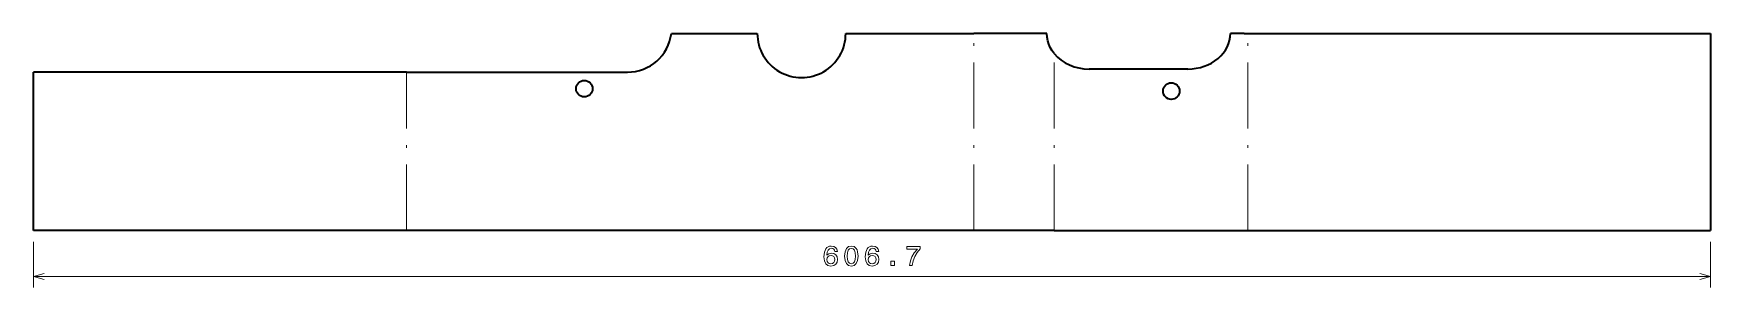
# Model space of a CAD drawing. Extents: x 27 to 330, y 217 to 263.
import ezdxf

# ---------------------------------------------------------------- set-up
doc = ezdxf.new("R2010")
doc.units = 0
doc.linetypes.add('DASHDOT', pattern=[18.5, 12, -3, 0.5, -3])

msp = doc.modelspace()

# ---------------------------------------------------------------- linework, layer by layer
at = {"color": 7, "lineweight": 35, "ltscale": 0.388643}
msp.add_line((142.447464, 263.282776), (157.993164, 263.282776), dxfattribs=at)
at = {"color": 7, "lineweight": 35}
for p, q in [((173.993164, 263.282776), (197.138092, 263.282776)), ((246.758698, 263.282776), (330.418518, 263.282776)), ((330.418518, 263.282776), (330.418518, 227.532776)), ((27.069122, 227.532776), (27.069122, 256.270264)), ((94.554321, 256.270264), (53.579712, 256.270264)), ((94.554321, 256.270264), (134.508652, 256.270264)), ((94.554321, 227.532776), (27.069122, 227.532776)), ((197.138092, 227.532776), (94.554321, 227.532776)), ((211.70401, 227.532776), (246.077301, 227.532776)), ((246.758698, 227.532776), (330.418518, 227.532776))]:
    msp.add_line(p, q, dxfattribs=at)
at = {"color": 7, "lineweight": 35, "ltscale": 0.331437}
msp.add_line((210.395584, 263.282776), (197.138092, 263.282776), dxfattribs=at)
at = {"color": 7, "linetype": 'DASHDOT', "lineweight": 13}
for p, q in [((197.138092, 227.532776), (197.138092, 263.282776)), ((246.758698, 227.532776), (246.758698, 263.282776)), ((211.70401, 227.532776), (211.70401, 259.626038)), ((94.554321, 227.532776), (94.554321, 256.270264))]:
    msp.add_line(p, q, dxfattribs=at)
at = {"color": 7, "lineweight": 35, "ltscale": 0.062261}
msp.add_line((246.077301, 263.282776), (243.586853, 263.282776), dxfattribs=at)
at = {"color": 7, "lineweight": 35, "ltscale": 0.017035}
for p, q in [((246.077301, 263.282776), (246.758698, 263.282776)), ((246.077301, 227.532776), (246.758698, 227.532776))]:
    msp.add_line(p, q, dxfattribs=at)
at = {"color": 7, "lineweight": 35, "ltscale": 0.316031}
msp.add_line((39.710358, 256.270264), (27.069122, 256.270264), dxfattribs=at)
at = {"color": 7, "lineweight": 35, "ltscale": 0.446919}
msp.add_line((235.905792, 256.837769), (218.029037, 256.837769), dxfattribs=at)
at = {"color": 7, "lineweight": 35, "ltscale": 0.364148}
msp.add_line((211.70401, 227.532776), (197.138092, 227.532776), dxfattribs=at)
at = {"color": 7, "lineweight": 13, "ltscale": 0.207755}
for p, q in [((27.069122, 225.532776), (27.069122, 217.22258)), ((330.418518, 225.532776), (330.418518, 217.22258))]:
    msp.add_line(p, q, dxfattribs=at)
at = {"color": 7, "lineweight": 13}
msp.add_line((330.418518, 219.22258), (27.069122, 219.22258), dxfattribs=at)
at = {"color": 7, "lineweight": 35}
for points in [[(211.70401, 259.626038), (211.318481, 260.161377), (210.993866, 260.735565), (210.735535, 261.342346), (210.547775, 261.974548), (210.433792, 262.624207), (210.395584, 263.282776)], [(53.579712, 256.270264), (50.112244, 256.292633), (43.177612, 256.292633), (39.710358, 256.270264)]]:
    msp.add_lwpolyline(points, dxfattribs=at)
at = {"color": 7, "lineweight": 13}
for points in [[(172.482162, 223.779495), (172.386337, 224.188004), (172.164429, 224.490601), (171.821487, 224.682236), (171.377686, 224.747803), (171.080139, 224.712494), (170.822937, 224.616684), (170.595993, 224.460342), (170.404343, 224.238434), (170.253052, 223.96106), (170.14209, 223.623154), (170.071487, 223.224747), (170.051315, 222.775894), (170.132004, 222.059753), (170.379135, 221.540314), (170.777542, 221.227631), (171.32222, 221.121719), (171.811401, 221.212494), (172.184601, 221.449524), (172.426682, 221.822723), (172.512421, 222.296799), (172.426682, 222.775894), (172.194687, 223.144058), (171.836624, 223.376038), (171.392822, 223.456741), (170.913712, 223.355865), (170.555649, 223.068405), (170.631287, 223.623154), (170.792679, 224.021576), (171.039795, 224.258606), (171.382736, 224.339294), (171.634888, 224.29895), (171.826538, 224.193039), (171.952621, 224.016525), (172.018173, 223.779495)], [(173.792389, 222.932236), (173.868027, 222.140457), (174.105072, 221.575607), (174.483307, 221.232666), (175.007797, 221.121719), (175.527252, 221.232666), (175.905502, 221.575607), (176.137482, 222.140457), (176.218185, 222.932236), (176.137482, 223.718979), (176.041672, 224.031662), (175.905502, 224.288864), (175.527252, 224.631805), (175.007797, 224.747803), (174.483307, 224.631805), (174.105072, 224.283829), (173.868027, 223.718979)], [(179.954208, 223.779495), (179.858383, 224.188004), (179.636475, 224.490601), (179.293533, 224.682236), (178.849731, 224.747803), (178.552185, 224.712494), (178.294983, 224.616684), (178.068039, 224.460342), (177.876389, 224.238434), (177.725098, 223.96106), (177.614136, 223.623154), (177.543533, 223.224747), (177.523361, 222.775894), (177.60405, 222.059753), (177.851181, 221.540314), (178.249588, 221.227631), (178.794266, 221.121719), (179.283447, 221.212494), (179.656647, 221.449524), (179.898727, 221.822723), (179.984467, 222.296799), (179.898727, 222.775894), (179.666733, 223.144058), (179.30867, 223.376038), (178.864868, 223.456741), (178.385757, 223.355865), (178.027695, 223.068405), (178.103333, 223.623154), (178.264725, 224.021576), (178.511841, 224.258606), (178.854782, 224.339294), (179.106934, 224.29895), (179.298584, 224.193039), (179.424667, 224.016525), (179.490219, 223.779495)], [(185.514862, 221.22258), (186.024231, 221.22258), (186.190659, 222.054718), (186.48317, 222.831375), (186.896713, 223.552551), (187.43634, 224.228348), (187.43634, 224.646942), (185.035751, 224.646942), (185.035751, 224.188004), (186.952179, 224.188004), (186.39743, 223.507172), (185.978836, 222.796066), (185.68634, 222.039581)], [(172.023224, 222.291748), (171.967743, 221.97403), (171.826538, 221.731949), (171.599594, 221.570572), (171.317169, 221.520142), (171.019623, 221.570572), (170.792679, 221.726913), (170.646423, 221.968979), (170.601028, 222.286713), (170.651459, 222.59938), (170.792679, 222.836411), (171.024658, 222.987717), (171.337341, 223.043182), (171.60968, 222.987717), (171.826538, 222.841461), (171.967743, 222.604431)], [(174.276535, 222.932236), (174.316879, 223.542465), (174.442963, 223.981232), (174.669907, 224.238434), (175.007797, 224.329208), (175.340652, 224.238434), (175.567596, 223.981232), (175.69368, 223.542465), (175.734024, 222.932236), (175.69368, 222.316971), (175.567596, 221.878204), (175.340652, 221.621002), (175.007797, 221.535263), (174.669907, 221.621002), (174.442963, 221.878204), (174.316879, 222.316971)], [(179.49527, 222.291748), (179.439789, 221.97403), (179.298584, 221.731949), (179.07164, 221.570572), (178.789215, 221.520142), (178.491669, 221.570572), (178.264725, 221.726913), (178.118469, 221.968979), (178.073074, 222.286713), (178.123505, 222.59938), (178.264725, 222.836411), (178.496704, 222.987717), (178.809387, 223.043182), (179.081726, 222.987717), (179.298584, 222.841461), (179.439789, 222.604431)], [(182.131866, 221.22258), (182.827835, 221.22258), (182.827835, 221.97403), (182.131866, 221.97403)]]:
    msp.add_lwpolyline(points, close=True, dxfattribs=at)
for points in [[(29.000977, 219.740219), (27.069122, 219.22258), (29.000977, 218.704941)], [(328.486664, 218.704941), (330.418518, 219.22258), (328.486664, 219.740219)]]:
    msp.add_lwpolyline(points, dxfattribs=at)
at = {"color": 7, "lineweight": 35}
for centre in [(126.698807, 253.270279), (232.885406, 252.837769)]:
    msp.add_circle(centre, 1.5, dxfattribs=at)
for centre, start, end in [((134.508652, 264.270264), 269.999997, 352.909468), ((165.993164, 263.282776), 179.999995, 0)]:
    msp.add_arc(centre, 8, start, end, dxfattribs=at)
for centre, major_axis, ratio, start_param, end_param in [((235.905792, 263.282776), (-7.681061, 0), 0.839078, 1.5707963268, 3.1415926536), ((218.029404, 263.282867), (7.681366, 0.000763), 0.839059, 3.744798056, 4.712258541)]:
    msp.add_ellipse(centre, major_axis=major_axis, ratio=ratio, start_param=start_param, end_param=end_param, dxfattribs=at)

doc.saveas('drawing.dxf')
